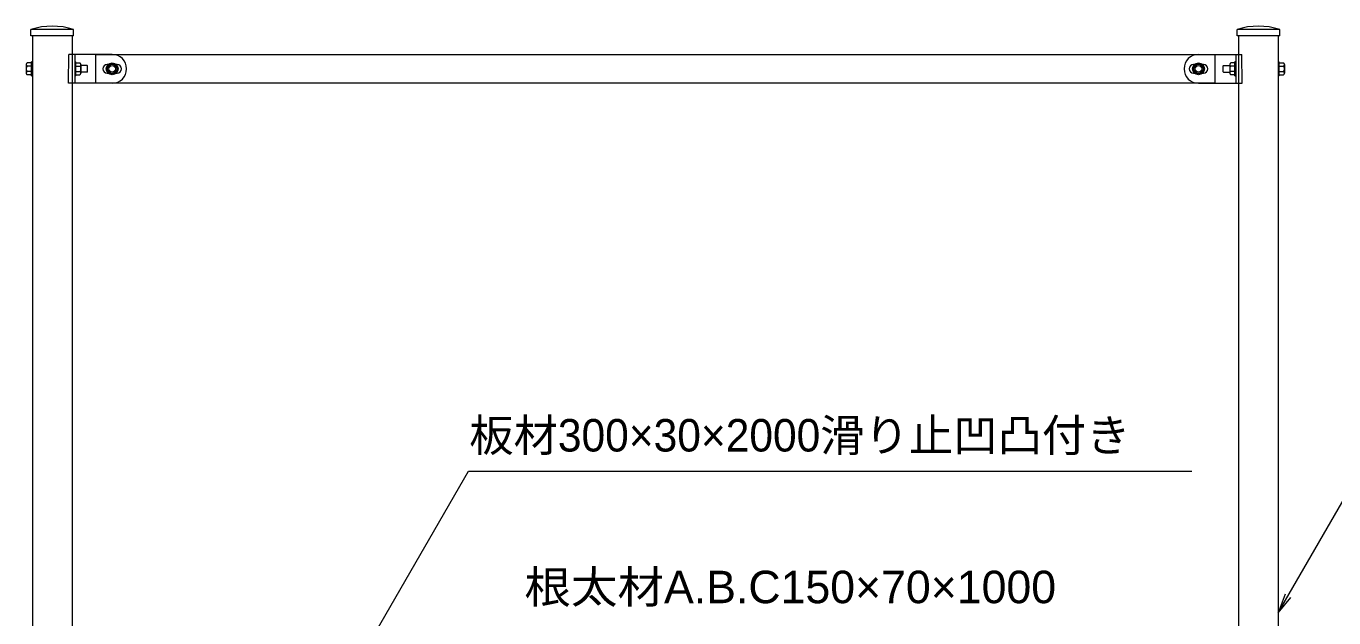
# Model space of a CAD drawing. Units: millimetres at full size, sheet at 1:20; details may follow other scales. Extents: x 0 to 5940, y 0 to 8400.
# Drawn here: x 1654 to 3646, y 3203 to 4104 of the extents above; entities that cross this region are included whole.
import ezdxf
from ezdxf.enums import TextEntityAlignment as Align

# ---------------------------------------------------------------- set-up
doc = ezdxf.new("R2010")
doc.units = ezdxf.units.MM
doc.header["$LTSCALE"] = 20
doc.layers.add('引出線', color=7, linetype='Continuous', lineweight=13)
doc.layers.add('手摺', color=7, linetype='Continuous', lineweight=18)
doc.layers.add('文字', color=7, linetype='Continuous')
doc.styles.add('ＭＳ Ｐゴシック', font='')
doc.styles.get('ＭＳ Ｐゴシック').set_extended_font_data('MS PGothic')

# ---------------------------------------------------------------- blocks, each defined once
blk = doc.blocks.new('open_arrow')
at = {"color": 0, "linetype": 'Continuous', "lineweight": -2}
blk.add_lwpolyline([(7.5, 1.25), (0, 0), (7.5, -1.25)], dxfattribs=at)

msp = doc.modelspace()

# ---------------------------------------------------------------- linework, layer by layer
at = {"layer": '引出線'}
for points in [[(2002.62, 2863.05), (2327.65, 3426.02), (3421.72, 3426.02), (3429.72, 3426.02)], [(3561.19, 3210.08), (3685.86, 3426.02), (3834.8, 3426.02), (3842.8, 3426.02)]]:
    msp.add_lwpolyline(points, dxfattribs=at)
at = {"layer": '手摺'}
for p, q in [((1661.22, 4088.79), (1661.22, 4098.79)), ((1726.22, 4098.79), (1661.22, 4098.79)), ((1726.22, 4088.79), (1661.22, 4088.79)), ((1663.47, 4088.79), (1663.47, 2718.79)), ((1723.97, 4088.79), (1723.97, 2718.79)), ((1726.22, 4088.79), (1726.22, 4098.79)), ((3498.44, 4088.79), (3498.44, 4098.79)), ((3563.44, 4098.79), (3498.44, 4098.79)), ((3563.44, 4088.79), (3498.44, 4088.79)), ((3500.69, 4088.79), (3500.69, 2718.79)), ((3561.19, 4088.79), (3561.19, 2718.79)), ((3563.44, 4088.79), (3563.44, 4098.79)), ((1653.96, 4045.44), (1653.96, 4032.12)), ((1661.96, 4048.16), (1655.58, 4048.16)), ((1661.96, 4028.16), (1661.96, 4049.41)), ((1663.47, 4049.41), (1661.96, 4049.41)), ((1663.47, 4049.41), (1663.5, 4028.16)), ((1718.71, 4016.79), (1718.76, 4060.79)), ((1784.97, 4060.79), (1718.76, 4060.79)), ((1727.97, 4060.79), (1727.92, 4016.79)), ((1727.96, 4049.41), (1727.93, 4028.16)), ((1727.96, 4049.41), (1729.47, 4049.41)), ((1729.47, 4028.16), (1729.47, 4049.41)), ((1729.47, 4048.16), (1735.85, 4048.16)), ((1737.47, 4045.45), (1737.47, 4032.12)), ((1747.03, 4043.79), (1737.47, 4043.79)), ((1747.03, 4043.79), (1747.47, 4043.34)), ((3439.69, 4060.79), (3505.9, 4060.79)), ((3477.64, 4043.79), (3477.19, 4043.34)), ((3477.64, 4043.79), (3487.19, 4043.79)), ((3487.19, 4045.45), (3487.19, 4032.12)), ((3495.19, 4048.16), (3488.82, 4048.16)), ((3495.19, 4028.16), (3495.19, 4049.41)), ((3496.71, 4049.41), (3495.19, 4049.41)), ((3496.69, 4060.79), (3496.74, 4016.79)), ((3496.71, 4049.41), (3496.73, 4028.16)), ((3505.95, 4016.79), (3505.9, 4060.79)), ((3561.19, 4049.41), (3561.17, 4028.16)), ((3561.19, 4049.41), (3562.7, 4049.41)), ((3562.7, 4028.16), (3562.7, 4049.41)), ((3562.7, 4048.16), (3569.08, 4048.16)), ((3570.7, 4045.44), (3570.7, 4032.12)), ((1661.96, 4042.84), (1655.58, 4042.84)), ((1661.96, 4034.72), (1655.58, 4034.72)), ((1661.96, 4029.41), (1655.58, 4029.41)), ((1661.96, 4028.16), (1663.5, 4028.16)), ((1729.47, 4028.16), (1727.93, 4028.16)), ((1729.47, 4042.85), (1735.85, 4042.85)), ((1729.47, 4034.72), (1735.85, 4034.72)), ((1729.47, 4029.41), (1735.85, 4029.41)), ((1747.03, 4033.79), (1737.47, 4033.79)), ((1747.47, 4034.23), (1747.03, 4033.79)), ((1747.47, 4034.23), (1747.47, 4043.34)), ((3477.19, 4034.23), (3477.19, 4043.34)), ((3477.19, 4034.23), (3477.64, 4033.79)), ((3477.64, 4033.79), (3487.19, 4033.79)), ((3495.19, 4042.85), (3488.82, 4042.85)), ((3495.19, 4034.72), (3488.82, 4034.72)), ((3495.19, 4029.41), (3488.82, 4029.41)), ((3495.19, 4028.16), (3496.73, 4028.16)), ((3562.7, 4028.16), (3561.17, 4028.16)), ((3562.7, 4042.84), (3569.08, 4042.84)), ((3562.7, 4034.72), (3569.08, 4034.72)), ((3562.7, 4029.41), (3569.08, 4029.41)), ((1784.92, 4016.79), (1718.71, 4016.79)), ((3439.74, 4016.79), (3505.95, 4016.79))]:
    msp.add_line(p, q, dxfattribs=at)
at = {"layer": '手摺', "lineweight": 13}
for p, q in [((1792.47, 4045.29), (1777.47, 4045.29)), ((3447.19, 4045.29), (3432.19, 4045.29)), ((1777.47, 4032.29), (1792.47, 4032.29)), ((3432.19, 4032.29), (3447.19, 4032.29))]:
    msp.add_line(p, q, dxfattribs=at)
msp.add_lwpolyline([(3465.19, 4060.14), (1759.47, 4060.14), (1759.47, 4017.44), (3465.19, 4017.44)], close=True, dxfattribs=at)
at = {"layer": '手摺'}
for points in [[(1784.97, 4030.7), (1777.97, 4034.74), (1777.97, 4042.83), (1784.97, 4046.87), (1791.97, 4042.83), (1791.97, 4034.74)], [(3439.69, 4030.7), (3432.69, 4034.74), (3432.69, 4042.83), (3439.69, 4046.87), (3446.69, 4042.83), (3446.69, 4034.74)]]:
    msp.add_lwpolyline(points, close=True, dxfattribs=at)
for centre, radius in [((1784.97, 4038.79), 9), ((1784.97, 4038.79), 7), ((1784.97, 4038.79), 5), ((3439.69, 4038.79), 9), ((3439.69, 4038.79), 7), ((3439.69, 4038.79), 5)]:
    msp.add_circle(centre, radius, dxfattribs=at)
for centre, radius, start, end in [((1693.72, 3995.66), 108.12, 72.50879, 107.49344), ((3530.94, 3995.66), 108.12, 72.50879, 107.49344), ((1657.8, 4044.99), 3.87, 124.9343, 173.22969), ((1656.8, 4045.41), 2.84, 179.30562, 244.70445), ((1733.63, 4044.99), 3.87, 6.77031, 55.0657), ((1734.63, 4045.41), 2.84, 295.29555, 0.69438), ((1784.97, 4038.79), 22, 270, 90), ((3439.69, 4038.79), 22, 90, 270), ((3491.03, 4044.99), 3.87, 124.9343, 173.22969), ((3490.03, 4045.41), 2.84, 179.30562, 244.70445), ((3566.87, 4044.99), 3.87, 6.77031, 55.0657), ((3567.87, 4045.41), 2.84, 295.29555, 0.69438), ((1659.85, 4038.78), 5.89, 136.3972, 180), ((1659.85, 4038.78), 5.89, 180, 223.6028), ((1656.8, 4032.15), 2.84, 115.29555, 180.69438), ((1657.8, 4032.57), 3.87, 186.76096, 235.0657), ((1734.63, 4032.16), 2.84, 359.30562, 64.70445), ((1733.63, 4032.58), 3.87, 304.9343, 353.23904), ((1731.58, 4038.79), 5.89, 0, 43.6028), ((1731.58, 4038.79), 5.89, 316.3972, 0), ((3493.08, 4038.79), 5.89, 136.3972, 180), ((3493.08, 4038.79), 5.89, 180, 223.6028), ((3490.03, 4032.16), 2.84, 115.29555, 180.69438), ((3491.03, 4032.58), 3.87, 186.76096, 235.0657), ((3564.81, 4038.78), 5.89, 0, 43.6028), ((3564.81, 4038.78), 5.89, 316.3972, 0), ((3567.87, 4032.15), 2.84, 359.30562, 64.70445), ((3566.87, 4032.57), 3.87, 304.9343, 353.23904)]:
    msp.add_arc(centre, radius, start, end, dxfattribs=at)
at = {"layer": '手摺', "lineweight": 13}
for centre, start, end in [((1777.47, 4038.79), 90, 270), ((1792.47, 4038.79), 270, 90), ((3432.19, 4038.79), 90, 270), ((3447.19, 4038.79), 270, 90)]:
    msp.add_arc(centre, 6.5, start, end, dxfattribs=at)

# ---------------------------------------------------------------- block references
at = {"layer": '引出線', "xscale": 4, "yscale": 4, "rotation": 60}
msp.add_blockref('open_arrow', (3561.19, 3210.08), dxfattribs=at)

# ---------------------------------------------------------------- texts
at = {"layer": '文字', "style": 'ＭＳ Ｐゴシック'}
msp.add_text('板材300×30×2000滑り止凹凸付き', height=49.49, dxfattribs=at).set_placement((2328.91, 3441.03), align=Align.BOTTOM_LEFT)
at = {"layer": '文字', "style": 'ＭＳ Ｐゴシック', "width": 1.05}
msp.add_text('根太材A.B.C150×70×1000', height=49.49, dxfattribs=at).set_placement((2412.93, 3209.97), align=Align.BOTTOM_LEFT)

doc.saveas('drawing.dxf')
